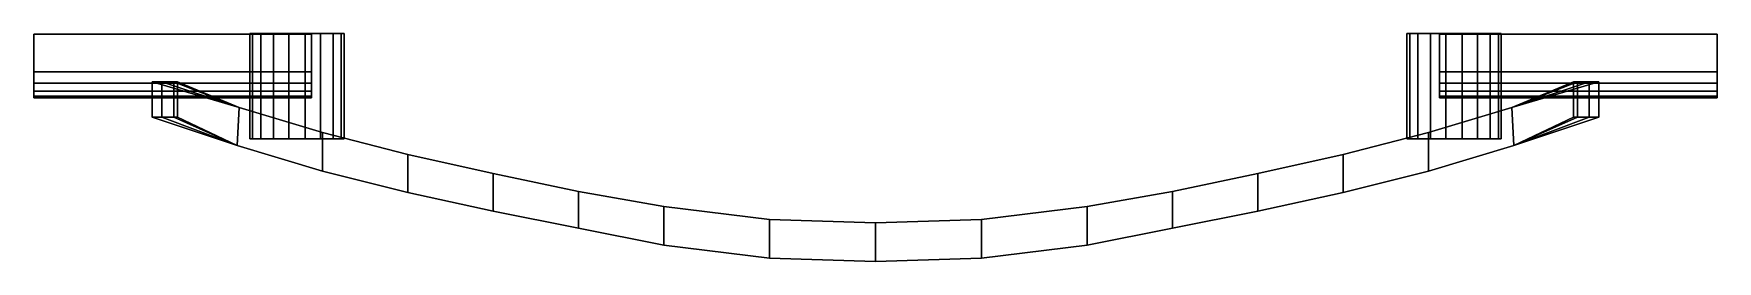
# Model space of a CAD drawing. Extents: x -93 to 93, y -25 to 0.
import ezdxf

# ---------------------------------------------------------------- set-up
doc = ezdxf.new("R2010")
doc.units = 0
doc.layers.add('METAL', color=180, linetype='CONTINUOUS')
doc.layers.add('METAL_2', color=32, linetype='CONTINUOUS')

msp = doc.modelspace()

# ---------------------------------------------------------------- meshes
at = {"layer": 'METAL'}
mesh = msp.add_polyface(dxfattribs=at)
corners = [(68.96, -11.65, 0.11), (68.96, -11.65, 0.11), (68.96, 0, 0.11), (68.96, 0, 0.11), (68.65, 0, 1.89), (68.65, 0, 1.89), (68.65, -11.65, 1.89), (68.65, -11.65, 1.89), (68.65, -11.65, -1.67), (68.65, -11.65, -1.67), (68.65, 0, -1.67), (68.65, 0, -1.67), (67.74, -11.65, 3.46), (67.74, -11.65, 3.46), (67.74, 0, 3.46), (67.74, 0, 3.46), (67.74, -11.65, -3.24), (67.74, -11.65, -3.24), (67.74, 0, -3.24), (67.74, 0, -3.24), (66.36, -11.65, 4.62), (66.36, -11.65, 4.62), (66.36, 0, 4.62), (66.36, 0, 4.62), (66.36, 0, -4.4), (66.36, 0, -4.4), (66.36, -11.65, -4.4), (66.36, -11.65, -4.4), (64.66, -11.65, -5.02), (64.66, -11.65, -5.02), (64.66, 0, -5.02), (64.66, 0, -5.02), (64.66, -11.65, 5.24), (64.66, -11.65, 5.24), (64.66, -11.65, 5.24), (64.66, 0, 5.24), (64.66, 0, 5.24), (64.66, 0, 5.24), (62.85, 0, 5.24), (62.85, 0, 5.24), (62.85, -11.65, 5.24), (62.85, -11.65, 5.24), (62.85, -11.65, -5.02), (62.85, -11.65, -5.02), (62.85, 0, -5.02), (62.85, 0, -5.02), (61.15, -11.65, 4.62), (61.15, -11.65, 4.62), (61.15, 0, 4.62), (61.15, 0, 4.62), (61.15, -11.65, -4.4), (61.15, -11.65, -4.4), (61.15, 0, -4.4), (61.15, 0, -4.4), (59.77, -11.65, 3.46), (59.77, -11.65, 3.46), (59.77, 0, 3.46), (59.77, 0, 3.46), (59.77, -11.65, -3.24), (59.77, -11.65, -3.24), (59.77, 0, -3.24), (59.77, 0, -3.24), (58.87, -11.65, -1.67), (58.87, -11.65, -1.67), (58.87, 0, -1.67), (58.87, 0, -1.67), (58.87, -11.65, 1.89), (58.87, -11.65, 1.89), (58.87, 0, 1.89), (58.87, 0, 1.89), (58.55, -11.65, 0.11), (58.55, -11.65, 0.11), (58.55, 0, 0.11), (58.55, 0, 0.11), (-58.74, -11.65, 0.11), (-58.74, -11.65, 0.11), (-58.74, 0, 0.11), (-58.74, 0, 0.11), (-59.06, -11.65, 1.89), (-59.06, -11.65, 1.89), (-59.06, 0, 1.89), (-59.06, 0, 1.89), (-59.06, -11.65, -1.67), (-59.06, -11.65, -1.67), (-59.06, 0, -1.67), (-59.06, 0, -1.67), (-59.96, -11.65, 3.46), (-59.96, -11.65, 3.46), (-59.96, 0, 3.46), (-59.96, 0, 3.46), (-59.96, -11.65, -3.24), (-59.96, -11.65, -3.24), (-59.96, 0, -3.24), (-59.96, 0, -3.24), (-61.34, -11.65, 4.62), (-61.34, -11.65, 4.62), (-61.34, 0, 4.62), (-61.34, 0, 4.62), (-61.34, -11.65, -4.4), (-61.34, -11.65, -4.4), (-61.34, 0, -4.4), (-61.34, 0, -4.4), (-63.04, 0, 5.24), (-63.04, 0, 5.24), (-63.04, -11.65, 5.24), (-63.04, -11.65, 5.24), (-63.04, -11.65, -5.02), (-63.04, -11.65, -5.02), (-63.04, 0, -5.02), (-63.04, 0, -5.02), (-64.85, -11.65, 5.24), (-64.85, -11.65, 5.24), (-64.85, -11.65, 5.24), (-64.85, 0, 5.24), (-64.85, 0, 5.24), (-64.85, 0, 5.24), (-64.85, -11.65, -5.02), (-64.85, -11.65, -5.02), (-64.85, 0, -5.02), (-64.85, 0, -5.02), (-66.55, -11.65, 4.62), (-66.55, -11.65, 4.62), (-66.55, 0, 4.62), (-66.55, 0, 4.62), (-66.55, 0, -4.4), (-66.55, 0, -4.4), (-66.55, -11.65, -4.4), (-66.55, -11.65, -4.4), (-67.93, -11.65, 3.46), (-67.93, -11.65, 3.46), (-67.93, 0, 3.46), (-67.93, 0, 3.46), (-67.93, -11.65, -3.24), (-67.93, -11.65, -3.24), (-67.93, 0, -3.24), (-67.93, 0, -3.24), (-68.84, 0, 1.89), (-68.84, 0, 1.89), (-68.84, -11.65, 1.89), (-68.84, -11.65, 1.89), (-68.84, -11.65, -1.67), (-68.84, -11.65, -1.67), (-68.84, 0, -1.67), (-68.84, 0, -1.67), (-69.15, -11.65, 0.11), (-69.15, -11.65, 0.11), (-69.15, 0, 0.11), (-69.15, 0, 0.11)]
mesh.append_faces([[corners[k] for k in face] for face in [(76, 80, 78, 74), (80, 88, 86, 78), (88, 96, 94, 86), (96, 102, 104, 94), (102, 114, 111, 104), (115, 123, 121, 112), (123, 131, 129, 121), (131, 137, 139, 129), (137, 147, 145, 139), (147, 143, 141, 145), (143, 135, 133, 141), (135, 125, 127, 133), (125, 119, 117, 127), (119, 108, 106, 117), (108, 100, 98, 106), (100, 92, 90, 98), (92, 84, 82, 90), (84, 76, 74, 82), (93, 101, 109, 77), (109, 118, 124, 142), (124, 134, 142, 142), (142, 146, 136, 122), (136, 130, 122, 122), (122, 113, 103, 89), (103, 97, 89, 89), (142, 122, 89, 109), (89, 81, 77, 109), (85, 93, 77, 77), (79, 87, 95, 83), (95, 105, 110, 128), (110, 120, 128, 128), (128, 138, 144, 132), (144, 140, 132, 132), (132, 126, 116, 99), (116, 107, 99, 99), (128, 132, 99, 95), (99, 91, 83, 95), (75, 79, 83, 83), (73, 71, 67, 69), (69, 67, 55, 57), (57, 55, 47, 49), (49, 47, 41, 39), (39, 41, 32, 35), (36, 33, 20, 22), (22, 20, 12, 14), (14, 12, 6, 4), (4, 6, 0, 2), (2, 0, 8, 10), (10, 8, 16, 18), (18, 16, 26, 24), (24, 26, 28, 30), (30, 28, 43, 45), (45, 43, 51, 53), (53, 51, 59, 61), (61, 59, 63, 65), (65, 63, 71, 73), (72, 68, 56, 44), (56, 48, 38, 23), (38, 37, 23, 23), (23, 15, 5, 11), (5, 3, 11, 11), (56, 23, 11, 44), (11, 19, 25, 44), (25, 31, 44, 44), (44, 52, 60, 72), (64, 72, 60, 60), (62, 58, 50, 46), (50, 42, 29, 17), (29, 27, 17, 17), (17, 9, 1, 13), (1, 7, 13, 13), (50, 17, 13, 46), (13, 21, 34, 46), (34, 40, 46, 46), (46, 54, 66, 62), (70, 62, 66, 66)]])
mesh = msp.add_polyface(dxfattribs=at)
corners = [(-77.11, -5.32, 0), (-77.11, -9.23, 0), (-77.55, -9.23, 1.74), (-77.55, -5.32, 1.74), (-70.53, -12.38, 0.02), (-61.12, -15.2, 0.05), (-61.12, -15.2, 1.06), (-70.53, -12.38, 0.99), (-70.53, -12.38, -7.68), (-70.31, -8.16, -7.68), (-61.12, -10.93, -7.94), (-61.12, -15.2, -7.94), (-61.12, -10.93, 7.48), (-70.31, -8.16, 7.18), (-70.53, -12.38, 7.18), (-61.12, -15.2, 7.48), (-77.11, -5.32, 0), (-70.31, -8.16, 0.02), (-70.31, -8.16, -0.95), (-77.55, -5.32, -1.74), (-77.11, -9.23, 0), (-77.55, -9.23, 1.74), (-79.94, -9.23, -7.42), (-79.94, -5.32, -7.42), (-79.94, -5.32, 6.89), (-79.94, -9.23, 6.89), (-79.94, -5.32, -7.42), (-79.94, -9.23, -7.42), (-79.94, -9.23, -2.79), (-79.94, -5.32, -2.79), (-78.85, -9.23, -2.45), (-78.85, -5.32, -2.45), (-77.55, -9.23, -1.74), (-77.55, -5.32, -1.74), (-79.94, -9.23, 6.89), (-79.94, -5.32, 6.89), (-79.94, -5.32, 2.78), (-79.94, -9.23, 2.78), (-78.85, -5.32, 2.45), (-78.85, -9.23, 2.45), (-61.12, -10.93, -2.99), (-61.12, -10.93, -7.94), (-70.31, -8.16, -7.68), (-70.31, -8.16, -2.89), (-70.31, -8.16, -1.92), (-61.12, -10.93, -1.97), (-70.53, -12.38, -7.68), (-61.12, -15.2, -7.94), (-61.12, -15.2, -2.99), (-70.53, -12.38, -2.89), (-61.12, -15.2, -1.97), (-70.53, -12.38, -1.92), (-61.12, -15.2, -0.96), (-70.53, -12.38, -0.95), (-61.12, -15.2, 3.09), (-61.12, -15.2, 7.48), (-70.53, -12.38, 7.18), (-70.53, -12.38, 2.93), (-70.53, -12.38, 1.96), (-61.12, -15.2, 2.07), (-79.94, -5.32, 6.89), (-70.31, -8.16, 7.18), (-70.31, -8.16, 2.93), (-79.94, -5.32, 2.78), (-70.31, -8.16, 1.96), (-78.85, -5.32, 2.45), (-70.31, -8.16, 0.99), (-77.55, -5.32, 1.74), (-79.94, -5.32, -7.42), (-79.94, -5.32, -2.79), (-78.85, -5.32, -2.45), (-79.94, -9.23, -7.42), (-79.94, -9.23, -2.79), (-78.85, -9.23, -2.45), (-77.55, -9.23, -1.74), (-79.94, -9.23, 6.89), (-79.94, -9.23, 2.78), (-78.85, -9.23, 2.45)]
mesh.append_faces([[corners[k] for k in face] for face in [(0, 1, 2, 3), (4, 5, 6, 7), (8, 9, 10, 11), (12, 13, 14, 15), (16, 17, 18, 19), (20, 4, 7, 21), (22, 23, 9, 8), (13, 24, 25, 14), (26, 27, 28, 29), (29, 28, 30, 31), (31, 30, 32, 33), (33, 32, 1, 0), (34, 35, 36, 37), (37, 36, 38, 39), (39, 38, 3, 2), (40, 41, 42, 43), (40, 43, 44, 45), (46, 47, 48, 49), (49, 48, 50, 51), (51, 50, 52, 53), (53, 52, 5, 4), (54, 55, 56, 57), (54, 57, 58, 59), (59, 58, 7, 6), (60, 61, 62, 63), (63, 62, 64, 65), (65, 64, 66, 67), (67, 66, 17, 16), (43, 42, 68, 69), (43, 69, 70, 44), (44, 70, 19, 18), (71, 46, 49, 72), (72, 49, 51, 73), (73, 51, 53, 74), (74, 53, 4, 20), (57, 56, 75, 76), (57, 76, 77, 58), (58, 77, 21, 7)]])
mesh = msp.add_polyface(dxfattribs=at)
corners = [(76.92, -5.32, 0), (77.36, -5.32, 1.74), (77.36, -9.23, 1.74), (76.92, -9.23, 0), (70.34, -12.38, 0.02), (70.34, -12.38, 0.99), (60.93, -15.2, 1.06), (60.93, -15.2, 0.05), (70.34, -12.38, -7.68), (60.93, -15.2, -7.94), (60.93, -10.93, -7.94), (70.12, -8.16, -7.68), (60.93, -10.93, 7.48), (60.93, -15.2, 7.48), (70.34, -12.38, 7.18), (70.12, -8.16, 7.18), (76.92, -5.32, 0), (77.36, -5.32, -1.74), (70.12, -8.16, -0.95), (70.12, -8.16, 0.02), (76.92, -9.23, 0), (77.36, -9.23, 1.74), (79.75, -9.23, -7.42), (79.75, -5.32, -7.42), (79.75, -9.23, 6.89), (79.75, -5.32, 6.89), (79.75, -5.32, -7.42), (79.75, -5.32, -2.79), (79.75, -9.23, -2.79), (79.75, -9.23, -7.42), (78.66, -5.32, -2.45), (78.66, -9.23, -2.45), (77.36, -5.32, -1.74), (77.36, -9.23, -1.74), (79.75, -9.23, 6.89), (79.75, -9.23, 2.78), (79.75, -5.32, 2.78), (79.75, -5.32, 6.89), (78.66, -9.23, 2.45), (78.66, -5.32, 2.45), (60.93, -10.93, -2.99), (60.93, -10.93, -1.97), (70.12, -8.16, -1.92), (70.12, -8.16, -2.89), (60.93, -10.93, -0.96), (70.34, -12.38, -7.68), (70.34, -12.38, -2.89), (60.93, -15.2, -2.99), (60.93, -15.2, -7.94), (70.34, -12.38, -1.92), (60.93, -15.2, -1.97), (70.34, -12.38, -0.95), (60.93, -15.2, -0.96), (60.93, -15.2, 3.09), (70.34, -12.38, 2.93), (70.34, -12.38, 7.18), (60.93, -15.2, 7.48), (60.93, -15.2, 2.07), (70.34, -12.38, 1.96), (79.75, -5.32, 6.89), (79.75, -5.32, 2.78), (70.12, -8.16, 2.93), (70.12, -8.16, 7.18), (78.66, -5.32, 2.45), (70.12, -8.16, 1.96), (77.36, -5.32, 1.74), (70.12, -8.16, 0.99), (79.75, -5.32, -2.79), (79.75, -5.32, -7.42), (70.12, -8.16, -7.68), (78.66, -5.32, -2.45), (79.75, -9.23, -7.42), (79.75, -9.23, -2.79), (78.66, -9.23, -2.45), (77.36, -9.23, -1.74), (79.75, -9.23, 2.78), (79.75, -9.23, 6.89), (78.66, -9.23, 2.45)]
mesh.append_faces([[corners[k] for k in face] for face in [(0, 1, 2, 3), (4, 5, 6, 7), (8, 9, 10, 11), (12, 13, 14, 15), (16, 17, 18, 19), (20, 21, 5, 4), (22, 8, 11, 23), (15, 14, 24, 25), (26, 27, 28, 29), (27, 30, 31, 28), (30, 32, 33, 31), (32, 0, 3, 33), (34, 35, 36, 37), (35, 38, 39, 36), (38, 2, 1, 39), (40, 41, 42, 43), (41, 44, 18, 42), (45, 46, 47, 48), (46, 49, 50, 47), (49, 51, 52, 50), (51, 4, 7, 52), (53, 54, 55, 56), (53, 57, 58, 54), (57, 6, 5, 58), (59, 60, 61, 62), (60, 63, 64, 61), (63, 65, 66, 64), (65, 16, 19, 66), (43, 67, 68, 69), (43, 42, 70, 67), (42, 18, 17, 70), (71, 72, 46, 45), (72, 73, 49, 46), (73, 74, 51, 49), (74, 20, 4, 51), (54, 75, 76, 55), (54, 58, 77, 75), (58, 5, 21, 77)]])
mesh = msp.add_polyface(dxfattribs=at)
corners = [(-70.31, -8.16, 0.02), (-61.12, -10.93, 0.05), (-61.12, -10.93, -0.96), (-70.31, -8.16, -0.95), (-51.71, -13.35, 0.08), (-42.3, -15.48, 0.1), (-42.3, -15.48, -0.99), (-51.71, -13.35, -0.98), (-51.71, -17.58, 0.08), (-42.3, -19.62, 0.1), (-42.3, -19.62, 1.2), (-51.71, -17.58, 1.13), (-42.3, -15.48, 8.06), (-51.71, -13.35, 7.77), (-51.71, -17.58, 7.77), (-42.3, -19.62, 8.06), (-61.12, -15.2, 0.05), (-61.12, -15.2, 1.06), (-61.12, -15.2, -7.94), (-61.12, -10.93, -7.94), (-51.71, -13.35, -8.21), (-51.71, -17.58, -8.21), (-61.12, -10.93, 7.48), (-61.12, -15.2, 7.48), (-70.31, -8.16, 7.18), (-61.12, -10.93, 7.48), (-61.12, -10.93, 3.09), (-70.31, -8.16, 2.93), (-61.12, -10.93, 2.07), (-70.31, -8.16, 1.96), (-61.12, -10.93, 1.06), (-70.31, -8.16, 0.99), (-61.12, -10.93, -1.97), (-70.31, -8.16, -1.92), (-51.71, -13.35, 7.77), (-42.3, -15.48, 8.06), (-42.3, -15.48, 3.39), (-51.71, -13.35, 3.24), (-42.3, -15.48, 2.29), (-51.71, -13.35, 2.18), (-42.3, -15.48, 1.2), (-51.71, -13.35, 1.13), (-42.3, -15.48, -3.19), (-51.71, -13.35, -3.09), (-51.71, -13.35, -2.03), (-42.3, -15.48, -2.09), (-51.71, -17.58, -3.09), (-42.3, -19.62, -3.19), (-42.3, -19.62, -2.09), (-51.71, -17.58, -2.03), (-42.3, -19.62, -0.99), (-51.71, -17.58, -0.98), (-42.3, -19.62, 3.39), (-51.71, -17.58, 3.24), (-51.71, -17.58, 2.18), (-42.3, -19.62, 2.29), (-51.71, -13.35, -8.21), (-61.12, -10.93, -7.94), (-61.12, -10.93, -2.99), (-61.12, -15.2, -7.94), (-51.71, -17.58, -8.21), (-61.12, -15.2, -2.99), (-61.12, -15.2, -1.97), (-61.12, -15.2, -0.96), (-51.71, -17.58, 7.77), (-61.12, -15.2, 7.48), (-61.12, -15.2, 3.09), (-61.12, -15.2, 2.07)]
mesh.append_faces([[corners[k] for k in face] for face in [(0, 1, 2, 3), (4, 5, 6, 7), (8, 9, 10, 11), (12, 13, 14, 15), (1, 4, 7, 2), (16, 8, 11, 17), (18, 19, 20, 21), (13, 22, 23, 14), (24, 25, 26, 27), (27, 26, 28, 29), (29, 28, 30, 31), (31, 30, 1, 0), (32, 33, 3, 2), (34, 35, 36, 37), (37, 36, 38, 39), (39, 38, 40, 41), (41, 40, 5, 4), (42, 43, 44, 45), (45, 44, 7, 6), (46, 47, 48, 49), (49, 48, 50, 51), (51, 50, 9, 8), (52, 53, 54, 55), (55, 54, 11, 10), (25, 34, 37, 26), (26, 37, 39, 28), (28, 39, 41, 30), (30, 41, 4, 1), (43, 56, 57, 58), (43, 58, 32, 44), (44, 32, 2, 7), (59, 60, 46, 61), (61, 46, 49, 62), (62, 49, 51, 63), (63, 51, 8, 16), (53, 64, 65, 66), (53, 66, 67, 54), (54, 67, 17, 11)]])
mesh = msp.add_polyface(dxfattribs=at)
corners = [(70.12, -8.16, 0.02), (70.12, -8.16, -0.95), (60.93, -10.93, -0.96), (60.93, -10.93, 0.05), (51.52, -13.35, -0.98), (51.52, -13.35, 0.08), (60.93, -15.2, 0.05), (60.93, -15.2, 1.06), (51.52, -17.58, 1.13), (51.52, -17.58, 0.08), (60.93, -15.2, -7.94), (51.52, -17.58, -8.21), (51.52, -13.35, -8.21), (60.93, -10.93, -7.94), (51.52, -13.35, 7.77), (51.52, -17.58, 7.77), (60.93, -15.2, 7.48), (60.93, -10.93, 7.48), (70.12, -8.16, 7.18), (70.12, -8.16, 2.93), (60.93, -10.93, 3.09), (60.93, -10.93, 7.48), (70.12, -8.16, 1.96), (60.93, -10.93, 2.07), (70.12, -8.16, 0.99), (60.93, -10.93, 1.06), (60.93, -10.93, -2.99), (70.12, -8.16, -2.89), (70.12, -8.16, -7.68), (60.93, -10.93, -7.94), (51.52, -13.35, 7.77), (51.52, -13.35, 3.24), (42.11, -15.48, 3.39), (42.11, -15.48, 8.06), (51.52, -13.35, 2.18), (42.11, -15.48, 2.29), (51.52, -13.35, 1.13), (42.11, -15.48, 1.2), (42.11, -15.48, 0.1), (42.11, -15.48, -3.19), (51.52, -13.35, -3.09), (51.52, -13.35, -8.21), (42.11, -15.48, -8.47), (42.11, -15.48, -2.09), (51.52, -13.35, -2.03), (42.11, -15.48, -0.99), (51.52, -17.58, -8.21), (51.52, -17.58, -3.09), (42.11, -19.62, -3.19), (42.11, -19.62, -8.47), (51.52, -17.58, -2.03), (42.11, -19.62, -2.09), (51.52, -17.58, -0.98), (42.11, -19.62, -0.99), (42.11, -19.62, 0.1), (42.11, -19.62, 3.39), (51.52, -17.58, 3.24), (51.52, -17.58, 7.77), (42.11, -19.62, 8.06), (42.11, -19.62, 2.29), (51.52, -17.58, 2.18), (42.11, -19.62, 1.2), (60.93, -10.93, -1.97), (60.93, -15.2, -7.94), (60.93, -15.2, -2.99), (60.93, -15.2, -1.97), (60.93, -15.2, -0.96), (60.93, -15.2, 3.09), (60.93, -15.2, 7.48), (60.93, -15.2, 2.07)]
mesh.append_faces([[corners[k] for k in face] for face in [(0, 1, 2, 3), (3, 2, 4, 5), (6, 7, 8, 9), (10, 11, 12, 13), (14, 15, 16, 17), (18, 19, 20, 21), (19, 22, 23, 20), (22, 24, 25, 23), (24, 0, 3, 25), (26, 27, 28, 29), (30, 31, 32, 33), (31, 34, 35, 32), (34, 36, 37, 35), (36, 5, 38, 37), (39, 40, 41, 42), (39, 43, 44, 40), (43, 45, 4, 44), (46, 47, 48, 49), (47, 50, 51, 48), (50, 52, 53, 51), (52, 9, 54, 53), (55, 56, 57, 58), (55, 59, 60, 56), (59, 61, 8, 60), (21, 20, 31, 30), (20, 23, 34, 31), (23, 25, 36, 34), (25, 3, 5, 36), (40, 26, 29, 41), (40, 44, 62, 26), (44, 4, 2, 62), (63, 64, 47, 46), (64, 65, 50, 47), (65, 66, 52, 50), (66, 6, 9, 52), (56, 67, 68, 57), (56, 60, 69, 67), (60, 8, 7, 69)]])
mesh = msp.add_polyface(dxfattribs=at)
corners = [(-32.88, -17.44, 0.13), (-42.3, -15.48, 0.1), (-42.3, -15.48, 1.2), (-32.88, -17.44, 1.27), (-32.88, -21.51, 0.13), (-42.3, -19.62, 0.1), (-42.3, -19.62, -0.99), (-32.88, -21.51, -1.01), (-32.88, -17.44, -8.74), (-32.88, -21.51, -8.74), (-42.3, -19.62, -8.47), (-42.3, -15.48, -8.47), (-51.71, -17.58, -8.21), (-51.71, -13.35, -8.21), (-23.47, -19.11, 8.65), (-32.88, -17.44, 8.35), (-32.88, -21.51, 8.35), (-23.47, -23.39, 8.65), (-23.47, -19.11, 0.15), (-23.47, -19.11, 1.33), (-23.47, -23.39, 0.15), (-23.47, -23.39, -1.03), (-23.47, -19.11, -9), (-23.47, -23.39, -9), (-42.3, -15.48, 8.06), (-42.3, -19.62, 8.06), (-32.88, -17.44, -3.29), (-32.88, -17.44, -8.74), (-42.3, -15.48, -8.47), (-42.3, -15.48, -3.19), (-42.3, -15.48, -2.09), (-32.88, -17.44, -2.15), (-42.3, -15.48, -0.99), (-32.88, -17.44, -1.01), (-42.3, -15.48, 8.06), (-32.88, -17.44, 8.35), (-32.88, -17.44, 3.54), (-42.3, -15.48, 3.39), (-32.88, -17.44, 2.4), (-42.3, -15.48, 2.29), (-32.88, -21.51, 3.54), (-32.88, -21.51, 8.35), (-42.3, -19.62, 8.06), (-42.3, -19.62, 3.39), (-42.3, -19.62, 2.29), (-32.88, -21.51, 2.4), (-42.3, -19.62, 1.2), (-32.88, -21.51, 1.27), (-42.3, -19.62, -8.47), (-32.88, -21.51, -8.74), (-32.88, -21.51, -3.29), (-42.3, -19.62, -3.19), (-32.88, -21.51, -2.15), (-42.3, -19.62, -2.09), (-51.71, -13.35, -8.21), (-51.71, -13.35, -3.09), (-51.71, -17.58, -8.21), (-51.71, -17.58, -3.09), (-51.71, -17.58, 7.77), (-51.71, -17.58, 3.24), (-23.47, -19.11, -3.39), (-23.47, -19.11, -9), (-23.47, -19.11, -2.21), (-23.47, -19.11, -1.03), (-23.47, -19.11, 8.65), (-23.47, -19.11, 3.69), (-23.47, -19.11, 2.51), (-23.47, -23.39, 3.69), (-23.47, -23.39, 8.65), (-23.47, -23.39, 2.51), (-23.47, -23.39, 1.33), (-23.47, -23.39, -9), (-23.47, -23.39, -3.39)]
mesh.append_faces([[corners[k] for k in face] for face in [(0, 1, 2, 3), (4, 5, 6, 7), (8, 9, 10, 11), (12, 13, 11, 10), (14, 15, 16, 17), (18, 0, 3, 19), (20, 4, 7, 21), (22, 23, 9, 8), (15, 24, 25, 16), (26, 27, 28, 29), (26, 29, 30, 31), (31, 30, 32, 33), (33, 32, 1, 0), (34, 35, 36, 37), (37, 36, 38, 39), (39, 38, 3, 2), (40, 41, 42, 43), (40, 43, 44, 45), (45, 44, 46, 47), (47, 46, 5, 4), (48, 49, 50, 51), (51, 50, 52, 53), (53, 52, 7, 6), (29, 28, 54, 55), (56, 48, 51, 57), (43, 42, 58, 59), (60, 61, 27, 26), (60, 26, 31, 62), (62, 31, 33, 63), (63, 33, 0, 18), (35, 64, 65, 36), (36, 65, 66, 38), (38, 66, 19, 3), (67, 68, 41, 40), (67, 40, 45, 69), (69, 45, 47, 70), (70, 47, 4, 20), (49, 71, 72, 50)]])
mesh = msp.add_polyface(dxfattribs=at)
corners = [(32.69, -17.44, 0.13), (32.69, -17.44, 1.27), (42.11, -15.48, 1.2), (42.11, -15.48, 0.1), (32.69, -21.51, 0.13), (32.69, -21.51, -1.01), (42.11, -19.62, -0.99), (42.11, -19.62, 0.1), (32.69, -17.44, -8.74), (42.11, -15.48, -8.47), (42.11, -19.62, -8.47), (32.69, -21.51, -8.74), (51.52, -13.35, 0.08), (51.52, -13.35, -0.98), (42.11, -15.48, -0.99), (51.52, -17.58, 0.08), (51.52, -17.58, 1.13), (42.11, -19.62, 1.2), (51.52, -17.58, -8.21), (51.52, -13.35, -8.21), (42.11, -15.48, 8.06), (42.11, -19.62, 8.06), (51.52, -17.58, 7.77), (51.52, -13.35, 7.77), (23.28, -19.11, 8.65), (23.28, -23.39, 8.65), (32.69, -21.51, 8.35), (32.69, -17.44, 8.35), (23.28, -19.11, 0.15), (23.28, -19.11, 1.33), (23.28, -23.39, 0.15), (23.28, -23.39, -1.03), (32.69, -17.44, -3.29), (42.11, -15.48, -3.19), (42.11, -15.48, -8.47), (32.69, -17.44, -8.74), (32.69, -17.44, -2.15), (42.11, -15.48, -2.09), (32.69, -17.44, -1.01), (42.11, -15.48, 8.06), (42.11, -15.48, 3.39), (32.69, -17.44, 3.54), (32.69, -17.44, 8.35), (42.11, -15.48, 2.29), (32.69, -17.44, 2.4), (32.69, -21.51, 3.54), (42.11, -19.62, 3.39), (42.11, -19.62, 8.06), (32.69, -21.51, 8.35), (32.69, -21.51, 2.4), (42.11, -19.62, 2.29), (32.69, -21.51, 1.27), (42.11, -19.62, -8.47), (42.11, -19.62, -3.19), (32.69, -21.51, -3.29), (32.69, -21.51, -8.74), (42.11, -19.62, -2.09), (32.69, -21.51, -2.15), (23.28, -19.11, -3.39), (23.28, -19.11, -2.21), (23.28, -19.11, -1.03), (23.28, -19.11, 3.69), (23.28, -19.11, 8.65), (23.28, -19.11, 2.51), (23.28, -23.39, 3.69), (23.28, -23.39, 8.65), (23.28, -23.39, 2.51), (23.28, -23.39, 1.33), (23.28, -23.39, -3.39), (23.28, -23.39, -9), (23.28, -23.39, -2.21)]
mesh.append_faces([[corners[k] for k in face] for face in [(0, 1, 2, 3), (4, 5, 6, 7), (8, 9, 10, 11), (12, 13, 14, 3), (15, 16, 17, 7), (18, 10, 9, 19), (20, 21, 22, 23), (24, 25, 26, 27), (28, 29, 1, 0), (30, 31, 5, 4), (27, 26, 21, 20), (32, 33, 34, 35), (32, 36, 37, 33), (36, 38, 14, 37), (38, 0, 3, 14), (39, 40, 41, 42), (40, 43, 44, 41), (43, 2, 1, 44), (45, 46, 47, 48), (45, 49, 50, 46), (49, 51, 17, 50), (51, 4, 7, 17), (52, 53, 54, 55), (53, 56, 57, 54), (56, 6, 5, 57), (58, 59, 36, 32), (59, 60, 38, 36), (60, 28, 0, 38), (42, 41, 61, 62), (41, 44, 63, 61), (44, 1, 29, 63), (64, 45, 48, 65), (64, 66, 49, 45), (66, 67, 51, 49), (67, 30, 4, 51), (55, 54, 68, 69), (54, 57, 70, 68), (57, 5, 31, 70)]])
mesh = msp.add_polyface(dxfattribs=at)
corners = [(-0.1, -20.91, 0.15), (-0.1, -20.91, 1.33), (11.59, -20.56, 1.33), (11.59, -20.56, 0.15), (-0.1, -25.18, 0.15), (-0.1, -25.18, -1.03), (11.59, -24.84, -1.03), (11.59, -24.84, 0.15), (-0.1, -25.18, -9), (-0.1, -20.91, -9), (11.59, -20.56, -9), (11.59, -24.84, -9), (23.28, -19.11, -9), (32.69, -17.44, -8.74), (32.69, -21.51, -8.74), (23.28, -23.39, -9), (-0.1, -20.91, -9), (-0.1, -20.91, -3.39), (11.59, -20.56, -3.39), (11.59, -20.56, -9), (-0.1, -20.91, -2.21), (11.59, -20.56, -2.21), (-0.1, -20.91, -1.03), (11.59, -20.56, -1.03), (-0.1, -20.91, 3.69), (-0.1, -20.91, 8.65), (11.59, -20.56, 8.65), (11.59, -20.56, 3.69), (-0.1, -20.91, 2.51), (11.59, -20.56, 2.51), (-0.1, -25.18, 8.65), (-0.1, -25.18, 3.69), (11.59, -24.84, 3.69), (11.59, -24.84, 8.65), (-0.1, -25.18, 2.51), (11.59, -24.84, 2.51), (-0.1, -25.18, 1.33), (11.59, -24.84, 1.33), (-0.1, -25.18, -3.39), (-0.1, -25.18, -9), (11.59, -24.84, -9), (11.59, -24.84, -3.39), (-0.1, -25.18, -2.21), (11.59, -24.84, -2.21), (23.28, -19.11, -3.39), (32.69, -17.44, -3.29), (32.69, -17.44, -8.74), (23.28, -19.11, -9), (23.28, -23.39, 8.65), (23.28, -19.11, 8.65), (11.59, -20.56, 8.65), (11.59, -24.84, 8.65), (-0.1, -20.91, 8.65), (-0.1, -25.18, 8.65), (23.28, -19.11, 1.33), (23.28, -19.11, 0.15), (23.28, -23.39, -1.03), (23.28, -23.39, 0.15), (23.28, -19.11, -2.21), (23.28, -19.11, -1.03), (23.28, -19.11, 8.65), (23.28, -19.11, 3.69), (23.28, -19.11, 2.51), (23.28, -23.39, 3.69), (23.28, -23.39, 8.65), (23.28, -23.39, 2.51), (23.28, -23.39, 1.33), (23.28, -23.39, -9), (23.28, -23.39, -3.39), (23.28, -23.39, -2.21)]
mesh.append_faces([[corners[k] for k in face] for face in [(0, 1, 2, 3), (4, 5, 6, 7), (8, 9, 10, 11), (12, 13, 14, 15), (16, 17, 18, 19), (17, 20, 21, 18), (20, 22, 23, 21), (22, 0, 3, 23), (24, 25, 26, 27), (28, 24, 27, 29), (1, 28, 29, 2), (30, 31, 32, 33), (31, 34, 35, 32), (34, 36, 37, 35), (36, 4, 7, 37), (38, 39, 40, 41), (42, 38, 41, 43), (5, 42, 43, 6), (44, 45, 46, 47), (48, 49, 50, 51), (51, 50, 52, 53), (54, 55, 3, 2), (56, 57, 7, 6), (12, 15, 11, 10), (44, 47, 19, 18), (58, 44, 18, 21), (59, 58, 21, 23), (55, 59, 23, 3), (60, 61, 27, 26), (61, 62, 29, 27), (62, 54, 2, 29), (63, 64, 33, 32), (65, 63, 32, 35), (66, 65, 35, 37), (57, 66, 37, 7), (67, 68, 41, 40), (68, 69, 43, 41), (69, 56, 6, 43)]])
mesh = msp.add_polyface(dxfattribs=at)
corners = [(-32.88, -21.51, -3.29), (-23.47, -23.39, -3.39), (-23.47, -23.39, -2.21), (-32.88, -21.51, -2.15), (-23.47, -23.39, -1.03), (-32.88, -21.51, -1.01), (-0.1, -25.18, 8.65), (-0.1, -20.91, 8.65), (-11.78, -20.56, 8.65), (-11.78, -24.84, 8.65), (-23.47, -19.11, 8.65), (-23.47, -23.39, 8.65), (-23.47, -19.11, 0.15), (-23.47, -19.11, 1.33), (-11.78, -20.56, 1.33), (-11.78, -20.56, 0.15), (-0.1, -20.91, 1.33), (-0.1, -20.91, 0.15), (-23.47, -23.39, 0.15), (-11.78, -24.84, -1.03), (-11.78, -24.84, 0.15), (-0.1, -25.18, -1.03), (-0.1, -25.18, 0.15), (-23.47, -23.39, -9), (-23.47, -19.11, -9), (-11.78, -20.56, -9), (-11.78, -24.84, -9), (-0.1, -20.91, -9), (-0.1, -25.18, -9), (-23.47, -19.11, -9), (-23.47, -19.11, -3.39), (-11.78, -20.56, -3.39), (-11.78, -20.56, -9), (-0.1, -20.91, -3.39), (-0.1, -20.91, -9), (-23.47, -19.11, -2.21), (-11.78, -20.56, -2.21), (-0.1, -20.91, -2.21), (-23.47, -19.11, -1.03), (-11.78, -20.56, -1.03), (-0.1, -20.91, -1.03), (-23.47, -19.11, 3.69), (-23.47, -19.11, 8.65), (-11.78, -20.56, 8.65), (-11.78, -20.56, 3.69), (-0.1, -20.91, 8.65), (-0.1, -20.91, 3.69), (-23.47, -19.11, 2.51), (-11.78, -20.56, 2.51), (-0.1, -20.91, 2.51), (-23.47, -23.39, 8.65), (-23.47, -23.39, 3.69), (-11.78, -24.84, 3.69), (-11.78, -24.84, 8.65), (-0.1, -25.18, 3.69), (-0.1, -25.18, 8.65), (-23.47, -23.39, 2.51), (-11.78, -24.84, 2.51), (-0.1, -25.18, 2.51), (-23.47, -23.39, 1.33), (-11.78, -24.84, 1.33), (-0.1, -25.18, 1.33), (-23.47, -23.39, -9), (-11.78, -24.84, -9), (-11.78, -24.84, -3.39), (-0.1, -25.18, -9), (-0.1, -25.18, -3.39), (-11.78, -24.84, -2.21), (-0.1, -25.18, -2.21)]
mesh.append_faces([[corners[k] for k in face] for face in [(0, 1, 2, 3), (3, 2, 4, 5), (6, 7, 8, 9), (10, 11, 9, 8), (12, 13, 14, 15), (15, 14, 16, 17), (18, 4, 19, 20), (20, 19, 21, 22), (23, 24, 25, 26), (26, 25, 27, 28), (29, 30, 31, 32), (32, 31, 33, 34), (30, 35, 36, 31), (31, 36, 37, 33), (35, 38, 39, 36), (36, 39, 40, 37), (38, 12, 15, 39), (39, 15, 17, 40), (41, 42, 43, 44), (44, 43, 45, 46), (47, 41, 44, 48), (48, 44, 46, 49), (13, 47, 48, 14), (14, 48, 49, 16), (50, 51, 52, 53), (53, 52, 54, 55), (51, 56, 57, 52), (52, 57, 58, 54), (56, 59, 60, 57), (57, 60, 61, 58), (59, 18, 20, 60), (60, 20, 22, 61), (1, 62, 63, 64), (64, 63, 65, 66), (2, 1, 64, 67), (67, 64, 66, 68), (4, 2, 67, 19), (19, 67, 68, 21)]])
at = {"layer": 'METAL_2'}
mesh = msp.add_polyface(dxfattribs=at)
corners = [(92.81, -4.22, 3.14), (92.81, -4.22, 3.14), (92.81, -0.06, 3.14), (92.81, -0.06, 3.14), (92.81, -0.06, 3.14), (92.81, -5.48, 2.81), (92.81, -5.48, 2.81), (92.81, -5.48, 2.81), (92.81, -6.38, 2.04), (92.81, -6.38, 2.04), (92.81, -6.92, 1.17), (92.81, -6.92, 1.17), (92.81, -7.09, 0.27), (92.81, -7.09, 0.27), (92.81, -7.09, -0.1), (92.81, -7.09, -0.1), (92.81, -6.92, -1), (92.81, -6.92, -1), (92.81, -6.38, -1.86), (92.81, -6.38, -1.86), (92.81, -5.48, -2.64), (92.81, -5.48, -2.64), (92.81, -5.48, -2.64), (92.81, -4.22, -2.97), (92.81, -4.22, -2.97), (92.81, -0.06, -2.97), (92.81, -0.06, -2.97), (92.81, -0.06, -2.97), (62.15, -4.22, 3.14), (62.15, -4.22, 3.14), (62.15, -0.06, 3.14), (62.15, -0.06, 3.14), (62.15, -0.06, 3.14), (62.15, -5.48, 2.81), (62.15, -5.48, 2.81), (62.15, -5.48, 2.81), (62.15, -6.38, 2.04), (62.15, -6.38, 2.04), (62.15, -6.92, 1.17), (62.15, -6.92, 1.17), (62.15, -7.09, 0.27), (62.15, -7.09, 0.27), (62.15, -7.09, -0.1), (62.15, -7.09, -0.1), (62.15, -6.92, -1), (62.15, -6.92, -1), (62.15, -6.38, -1.86), (62.15, -6.38, -1.86), (62.15, -5.48, -2.64), (62.15, -5.48, -2.64), (62.15, -5.48, -2.64), (62.15, -4.22, -2.97), (62.15, -4.22, -2.97), (62.15, -0.06, -2.97), (62.15, -0.06, -2.97), (62.15, -0.06, -2.97), (-62.34, -4.22, 3.14), (-62.34, -4.22, 3.14), (-62.34, -0.06, 3.14), (-62.34, -0.06, 3.14), (-62.34, -0.06, 3.14), (-62.34, -5.48, 2.81), (-62.34, -5.48, 2.81), (-62.34, -5.48, 2.81), (-62.34, -6.38, 2.04), (-62.34, -6.38, 2.04), (-62.34, -6.92, 1.17), (-62.34, -6.92, 1.17), (-62.34, -7.09, 0.27), (-62.34, -7.09, 0.27), (-62.34, -7.09, -0.1), (-62.34, -7.09, -0.1), (-62.34, -6.92, -1), (-62.34, -6.92, -1), (-62.34, -6.38, -1.86), (-62.34, -6.38, -1.86), (-62.34, -5.48, -2.64), (-62.34, -5.48, -2.64), (-62.34, -5.48, -2.64), (-62.34, -4.22, -2.97), (-62.34, -4.22, -2.97), (-62.34, -0.06, -2.97), (-62.34, -0.06, -2.97), (-62.34, -0.06, -2.97), (-93, -4.22, 3.14), (-93, -4.22, 3.14), (-93, -0.06, 3.14), (-93, -0.06, 3.14), (-93, -0.06, 3.14), (-93, -5.48, 2.81), (-93, -5.48, 2.81), (-93, -5.48, 2.81), (-93, -6.38, 2.04), (-93, -6.38, 2.04), (-93, -6.92, 1.17), (-93, -6.92, 1.17), (-93, -7.09, 0.27), (-93, -7.09, 0.27), (-93, -7.09, -0.1), (-93, -7.09, -0.1), (-93, -6.92, -1), (-93, -6.92, -1), (-93, -6.38, -1.86), (-93, -6.38, -1.86), (-93, -5.48, -2.64), (-93, -5.48, -2.64), (-93, -5.48, -2.64), (-93, -4.22, -2.97), (-93, -4.22, -2.97), (-93, -0.06, -2.97), (-93, -0.06, -2.97), (-93, -0.06, -2.97)]
mesh.append_faces([[corners[k] for k in face] for face in [(56, 79, 81, 58), (111, 108, 85, 88), (60, 82, 109, 87), (83, 80, 107, 110), (71, 69, 96, 98), (57, 59, 86, 84), (105, 107, 80, 78), (94, 96, 69, 67), (102, 104, 77, 75), (100, 102, 75, 73), (98, 100, 73, 71), (92, 94, 67, 65), (90, 92, 65, 63), (84, 89, 62, 57), (61, 76, 79, 56), (106, 91, 85, 108), (64, 74, 76, 61), (103, 93, 91, 106), (66, 72, 74, 64), (101, 95, 93, 103), (68, 70, 72, 66), (99, 97, 95, 101), (29, 32, 55, 52), (25, 2, 0, 23), (31, 4, 26, 53), (54, 27, 24, 51), (42, 15, 13, 40), (28, 1, 3, 30), (22, 49, 51, 24), (11, 38, 40, 13), (19, 46, 48, 21), (17, 44, 46, 19), (15, 42, 44, 17), (9, 36, 38, 11), (7, 34, 36, 9), (1, 28, 33, 6), (35, 29, 52, 50), (20, 23, 0, 5), (37, 35, 50, 47), (18, 20, 5, 8), (39, 37, 47, 45), (16, 18, 8, 10), (41, 39, 45, 43), (14, 16, 10, 12)]])

doc.saveas('drawing.dxf')
